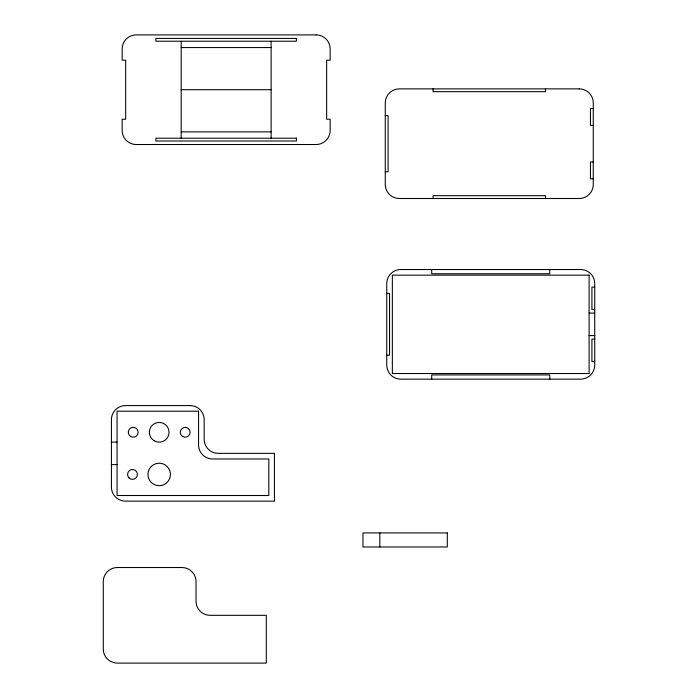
<?xml version="1.0" encoding="UTF-8"?>
<svg xmlns="http://www.w3.org/2000/svg" width="698" height="698" viewBox="0 0 698 698"><rect width="100%" height="100%" fill="white"/><g stroke="black" fill="none" stroke-linecap="round" stroke-linejoin="round"><path stroke-width="1.05" d="M181.192 47.551L271.129 47.551M181.192 89.71L271.129 89.71M593.265 108.556L590.456 108.556L590.456 125.422L593.265 125.422M385.27 115.589L388.079 115.589L388.079 171.795L385.27 171.795M181.192 131.87L271.129 131.87M593.265 161.962L590.456 161.962L590.456 178.828L593.265 178.828M594.731 287.096L591.921 287.096L591.921 309.58L594.731 309.58M386.736 293.422L389.545 293.422L389.545 355.256L386.736 355.256M589.103 313.097L594.731 313.097M589.103 335.581L594.731 335.581M594.731 339.097L591.921 339.097L591.921 361.581L594.731 361.581M111.418 442.122L117.046 442.122M111.418 464.606L117.046 464.606M549.754 269.533L549.754 273.747L431.704 273.747L431.704 269.533M549.754 379.145L549.754 374.931L431.704 374.931L431.704 379.145M545.478 88.882L545.478 91.691L433.057 91.691L433.057 88.882M545.478 198.502L545.478 195.693L433.057 195.693L433.057 198.502M379.825 532.923L379.825 546.979M271.129 41.226L271.129 138.195M181.192 41.226L181.192 138.195M316.098 34.9L136.215 34.9A14.056 14.056 0 0 0 122.167 48.956L122.167 60.194L125.675 60.194L125.675 119.218L122.167 119.218L122.167 130.465A14.056 14.056 0 0 0 136.215 144.521L316.098 144.521A14.056 14.056 0 0 0 330.154 130.465L330.154 119.218L326.647 119.218L326.647 60.194L330.154 60.194L330.154 48.956A14.056 14.056 0 0 0 316.098 34.9M296.432 38.416L155.89 38.416L155.89 41.226L296.432 41.226L296.432 38.416M579.209 88.882L399.326 88.882A14.056 14.056 0 0 0 385.27 102.938L385.27 184.447A14.056 14.056 0 0 0 399.326 198.502L579.209 198.502A14.056 14.056 0 0 0 593.265 184.447L593.265 102.938A14.056 14.056 0 0 0 579.209 88.882M296.432 138.195L155.89 138.195L155.89 141.005L296.432 141.005L296.432 138.195M580.675 269.533L400.792 269.533A14.056 14.056 0 0 0 386.736 283.589L386.736 365.098A14.056 14.056 0 0 0 400.792 379.145L580.675 379.145A14.056 14.056 0 0 0 594.731 365.098L594.731 283.589A14.056 14.056 0 0 0 580.675 269.533M589.103 275.152L392.355 275.152L392.355 373.526L589.103 373.526L589.103 275.152M190.118 405.582L125.474 405.582A14.056 14.056 0 0 0 111.418 419.638L111.418 487.091A14.056 14.056 0 0 0 125.474 501.147L274.436 501.147L274.436 453.36L218.23 453.36A14.056 14.056 0 0 1 204.174 439.312L204.174 419.638A14.056 14.056 0 0 0 190.118 405.582M198.555 411.201L117.046 411.201L117.046 495.519L268.817 495.519L268.817 458.987L212.602 458.987A14.056 14.056 0 0 1 198.555 444.931L198.555 411.201M447.287 532.923L362.969 532.923L362.969 546.979L447.287 546.979L447.287 532.923M181.969 567.535L117.325 567.535A14.056 14.056 0 0 0 103.269 581.591L103.269 649.044A14.056 14.056 0 0 0 117.325 663.1L266.296 663.1L266.296 615.322L210.081 615.322A14.056 14.056 0 0 1 196.025 601.266L196.025 581.591A14.056 14.056 0 0 0 181.969 567.535M151.248 482.397A11.247 11.247 0 0 0 170.059 477.353A11.247 11.247 0 0 0 156.291 463.585A11.247 11.247 0 0 0 151.248 482.397M130.744 436.538A4.921 4.921 0 0 0 138.125 432.28A4.921 4.921 0 0 0 130.744 428.022A4.921 4.921 0 0 0 130.744 436.538M129.025 477.921A4.921 4.921 0 0 0 137.253 475.713A4.921 4.921 0 0 0 131.224 469.693A4.921 4.921 0 0 0 129.025 477.921M182.745 436.538A4.921 4.921 0 0 0 190.118 432.28A4.921 4.921 0 0 0 182.745 428.022A4.921 4.921 0 0 0 182.745 436.538M154.284 440.804A9.833 9.833 0 0 0 169.038 432.28A9.833 9.833 0 0 0 154.284 423.765A9.833 9.833 0 0 0 154.284 440.804"/></g></svg>
